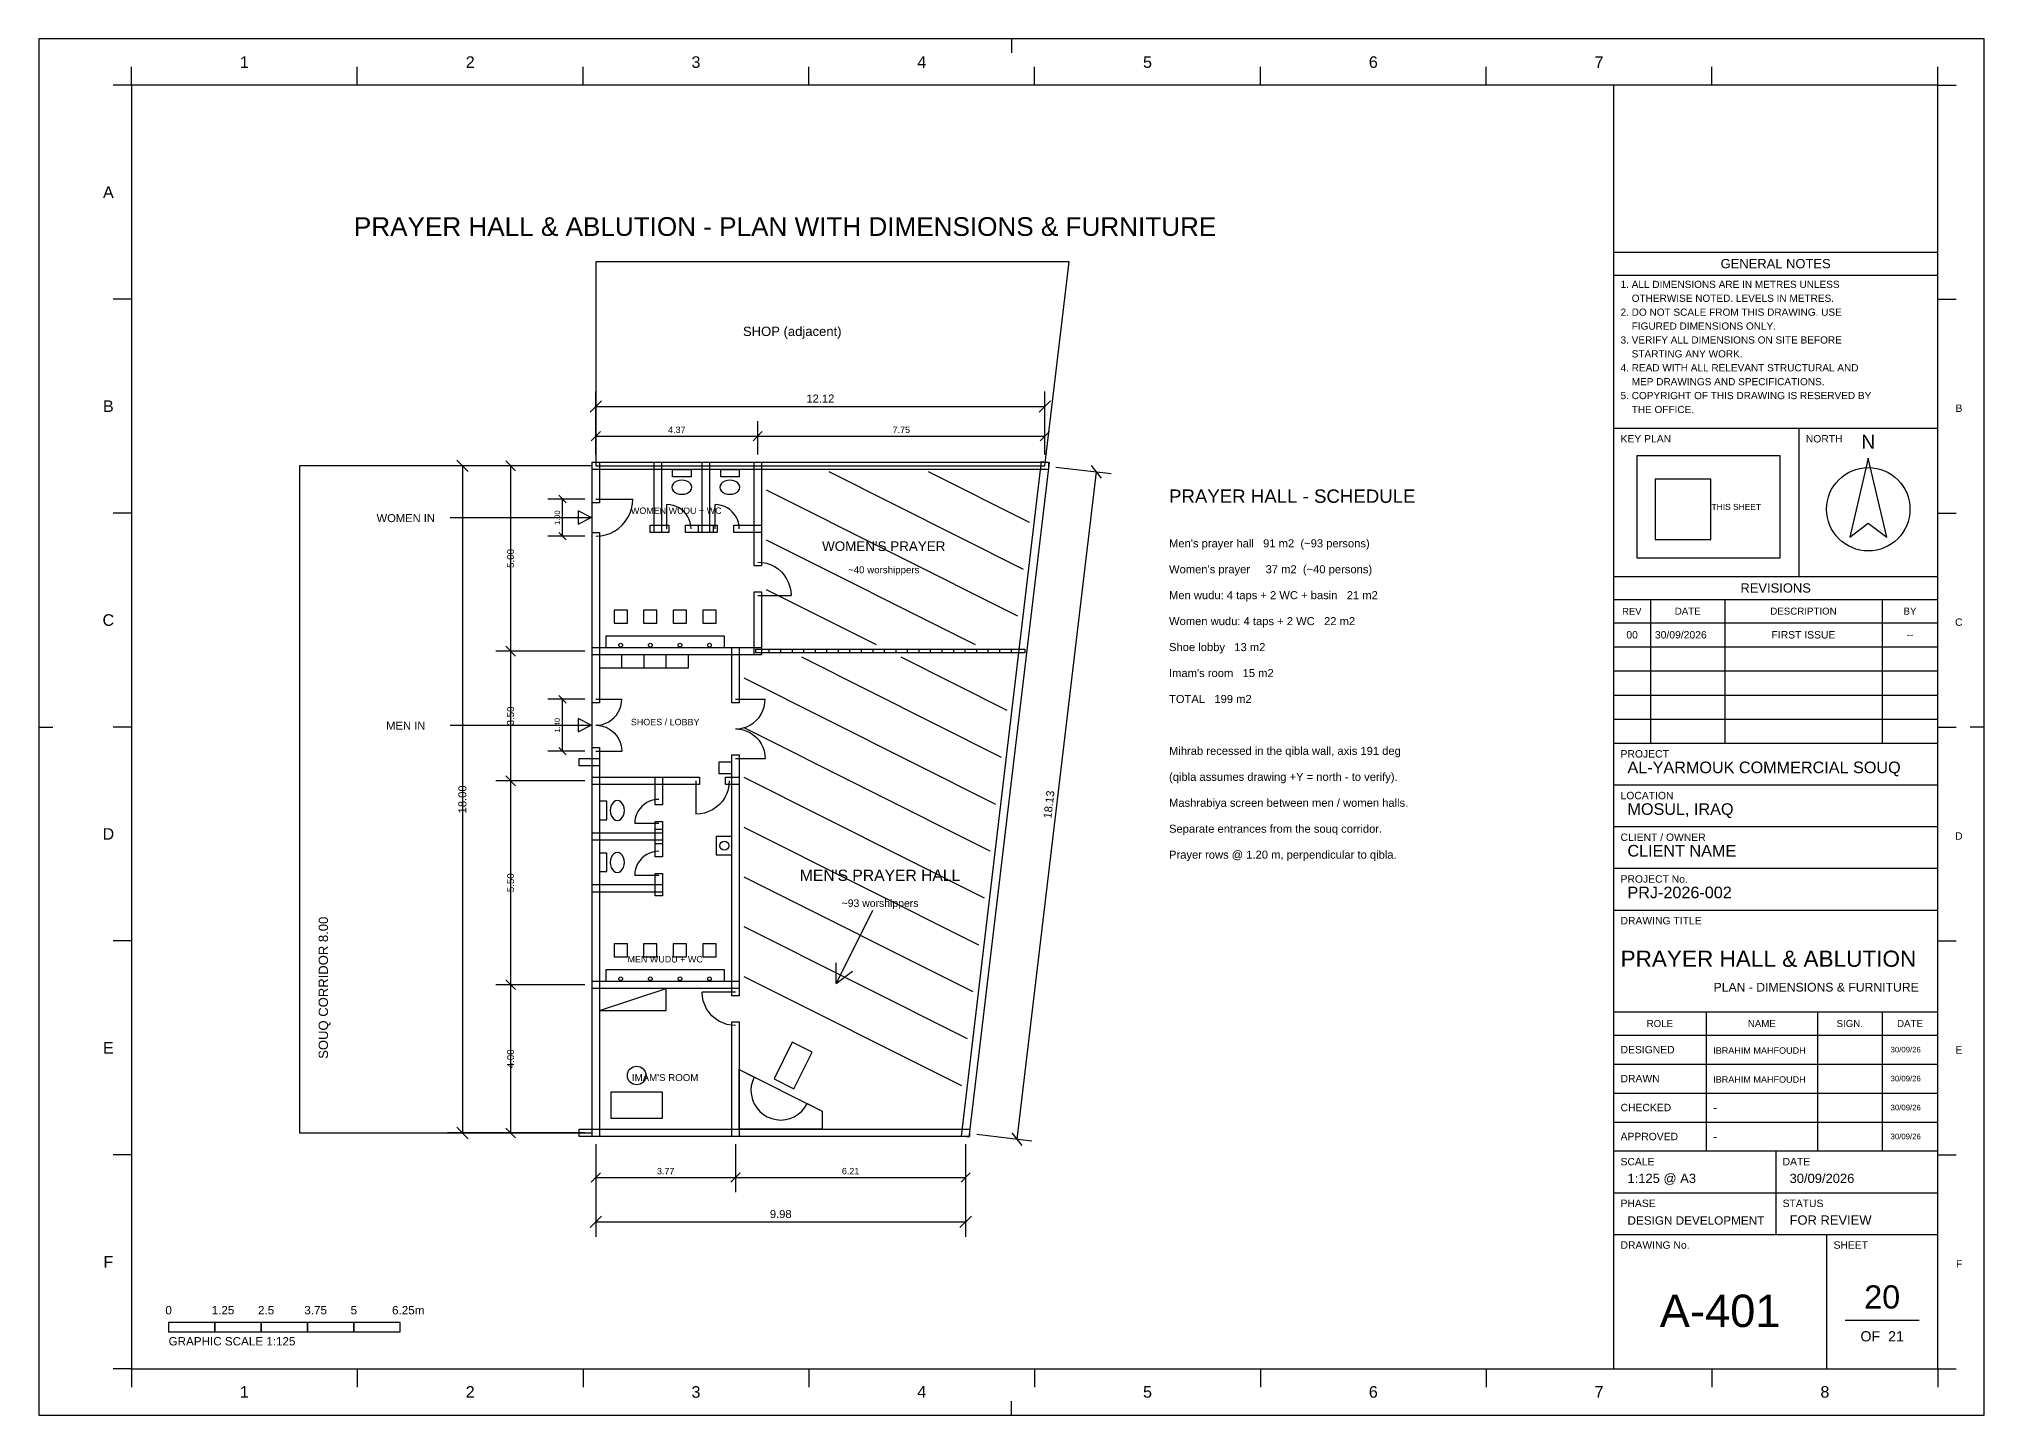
# Model space of a CAD drawing. Header units: metres. Extents: x 0 to 3661, y -5 to 371.
# Drawn here: x 3553 to 3605.5, y 0 to 37.1 of the extents above; entities that cross this region are included whole.
import ezdxf
from ezdxf.enums import TextEntityAlignment as Align

# ---------------------------------------------------------------- set-up
doc = ezdxf.new("R2010")
doc.units = ezdxf.units.M
doc.header["$MEASUREMENT"] = 0
for name, color, linetype in [('A-DOOR', 4, 'Continuous'), ('A-FIXT', 5, 'Continuous'), ('A-FURN', 32, 'Continuous'), ('A-PRAYER', 42, 'Continuous'), ('A-SCREEN', 34, 'Continuous'), ('A-TEXT', 7, 'Continuous'), ('A-WALL', 7, 'Continuous'), ('A3_FRAME', 7, 'Continuous'), ('A3_SHEET', 7, 'Continuous'), ('AREA', 5, 'Continuous'), ('CTX', 8, 'Continuous'), ('DIM', 1, 'Continuous'), ('SUB', 5, 'Continuous'), ('TB_FIELDS', 7, 'Continuous'), ('TB_HEADINGS', 7, 'Continuous'), ('TB_LABELS', 7, 'Continuous'), ('TB_LINES_THICK', 7, 'Continuous'), ('TB_LINES_THIN', 7, 'Continuous'), ('TB_SYMBOLS', 7, 'Continuous'), ('TITLE', 1, 'Continuous')]:
    doc.layers.add(name, color=color, linetype=linetype)
doc.styles.get("Standard").update_dxf_attribs({"font": 'arial.ttf'})

msp = doc.modelspace()

# ---------------------------------------------------------------- linework, layer by layer
at = {"layer": 'A-DOOR'}
for p, q in [((3568.032, 24.71), (3569.032, 24.71)), ((3569.952, 23.91), (3569.952, 24.561)), ((3571.252, 23.91), (3571.252, 24.561)), ((3572.402, 22.11), (3573.302, 22.11)), ((3568.032, 19.311), (3568.732, 19.311)), ((3571.802, 19.311), (3572.602, 19.311)), ((3568.032, 17.91), (3568.732, 17.91)), ((3571.802, 17.71), (3572.602, 17.71)), ((3570.732, 17.11), (3570.732, 16.21)), ((3569.732, 15.96), (3569.082, 15.96)), ((3569.732, 14.56), (3569.082, 14.56)), ((3571.802, 11.411), (3570.902, 11.411))]:
    msp.add_line(p, q, dxfattribs=at)
for points in [[(3568.032, 23.71), (3568.162, 23.719), (3568.291, 23.745), (3568.414, 23.787), (3568.532, 23.845), (3568.64, 23.917), (3568.739, 24.003), (3568.825, 24.102), (3568.898, 24.21), (3568.956, 24.328), (3568.998, 24.452), (3569.023, 24.58), (3569.032, 24.71)], [(3570.602, 23.91), (3570.596, 23.995), (3570.58, 24.079), (3570.552, 24.159), (3570.515, 24.235), (3570.467, 24.306), (3570.411, 24.37), (3570.347, 24.426), (3570.277, 24.473), (3570.2, 24.511), (3570.12, 24.538), (3570.037, 24.555), (3569.952, 24.561)], [(3571.902, 23.91), (3571.896, 23.995), (3571.88, 24.079), (3571.852, 24.159), (3571.815, 24.235), (3571.767, 24.306), (3571.711, 24.37), (3571.647, 24.426), (3571.577, 24.473), (3571.5, 24.511), (3571.42, 24.538), (3571.337, 24.555), (3571.252, 24.561)], [(3572.402, 23.011), (3572.519, 23.003), (3572.635, 22.98), (3572.746, 22.942), (3572.852, 22.89), (3572.95, 22.825), (3573.038, 22.747), (3573.116, 22.658), (3573.181, 22.561), (3573.233, 22.455), (3573.271, 22.343), (3573.294, 22.228), (3573.302, 22.11)], [(3568.032, 18.61), (3568.123, 18.616), (3568.213, 18.634), (3568.3, 18.664), (3568.382, 18.704), (3568.458, 18.755), (3568.527, 18.816), (3568.587, 18.884), (3568.638, 18.96), (3568.678, 19.043), (3568.708, 19.129), (3568.726, 19.219), (3568.732, 19.311)], [(3571.802, 18.511), (3571.906, 18.517), (3572.009, 18.538), (3572.108, 18.571), (3572.202, 18.618), (3572.289, 18.676), (3572.367, 18.745), (3572.436, 18.823), (3572.494, 18.91), (3572.541, 19.004), (3572.574, 19.103), (3572.595, 19.206), (3572.602, 19.311)], [(3568.032, 18.61), (3568.123, 18.605), (3568.213, 18.587), (3568.3, 18.557), (3568.382, 18.517), (3568.458, 18.466), (3568.527, 18.405), (3568.587, 18.337), (3568.638, 18.261), (3568.678, 18.178), (3568.708, 18.092), (3568.726, 18.002), (3568.732, 17.91)], [(3571.802, 18.511), (3571.906, 18.504), (3572.009, 18.483), (3572.108, 18.45), (3572.202, 18.403), (3572.289, 18.345), (3572.367, 18.276), (3572.436, 18.198), (3572.494, 18.11), (3572.541, 18.017), (3572.574, 17.918), (3572.595, 17.815), (3572.602, 17.71)], [(3571.632, 17.11), (3571.624, 16.993), (3571.601, 16.878), (3571.563, 16.766), (3571.511, 16.66), (3571.446, 16.563), (3571.368, 16.474), (3571.28, 16.396), (3571.182, 16.331), (3571.076, 16.279), (3570.965, 16.241), (3570.849, 16.218), (3570.732, 16.21)], [(3569.732, 16.61), (3569.647, 16.605), (3569.564, 16.588), (3569.483, 16.561), (3569.407, 16.523), (3569.336, 16.476), (3569.272, 16.42), (3569.216, 16.356), (3569.169, 16.285), (3569.131, 16.209), (3569.104, 16.129), (3569.087, 16.045), (3569.082, 15.96)], [(3569.732, 15.21), (3569.647, 15.205), (3569.564, 15.188), (3569.483, 15.161), (3569.407, 15.123), (3569.336, 15.076), (3569.272, 15.02), (3569.216, 14.956), (3569.169, 14.886), (3569.131, 14.809), (3569.104, 14.729), (3569.087, 14.645), (3569.082, 14.56)], [(3571.802, 10.511), (3571.684, 10.518), (3571.569, 10.541), (3571.457, 10.579), (3571.352, 10.631), (3571.254, 10.697), (3571.165, 10.774), (3571.088, 10.863), (3571.022, 10.96), (3570.97, 11.066), (3570.932, 11.178), (3570.909, 11.293), (3570.902, 11.411)]]:
    msp.add_lwpolyline(points, dxfattribs=at)
at = {"layer": 'A-FIXT'}
for points in [[(3570.352, 25.221), (3570.282, 25.214), (3570.217, 25.195), (3570.161, 25.165), (3570.118, 25.125), (3570.091, 25.08), (3570.082, 25.03), (3570.091, 24.981), (3570.118, 24.936), (3570.161, 24.896), (3570.217, 24.866), (3570.282, 24.847), (3570.352, 24.84), (3570.422, 24.847), (3570.487, 24.866), (3570.543, 24.896), (3570.586, 24.936), (3570.613, 24.981), (3570.622, 25.03), (3570.613, 25.08), (3570.586, 25.125), (3570.543, 25.165), (3570.487, 25.195), (3570.422, 25.214)], [(3570.102, 25.511), (3570.602, 25.511), (3570.602, 25.311), (3570.102, 25.311)], [(3571.652, 25.221), (3571.582, 25.214), (3571.517, 25.195), (3571.461, 25.165), (3571.418, 25.125), (3571.391, 25.08), (3571.382, 25.03), (3571.391, 24.981), (3571.418, 24.936), (3571.461, 24.896), (3571.517, 24.866), (3571.582, 24.847), (3571.652, 24.84), (3571.722, 24.847), (3571.787, 24.866), (3571.843, 24.896), (3571.885, 24.936), (3571.912, 24.981), (3571.922, 25.03), (3571.912, 25.08), (3571.885, 25.125), (3571.843, 25.165), (3571.787, 25.195), (3571.722, 25.214)], [(3571.402, 25.511), (3571.902, 25.511), (3571.902, 25.311), (3571.402, 25.311)], [(3568.522, 21.36), (3568.882, 21.36), (3568.882, 21.71), (3568.522, 21.71)], [(3569.322, 21.36), (3569.682, 21.36), (3569.682, 21.71), (3569.322, 21.71)], [(3570.122, 21.36), (3570.482, 21.36), (3570.482, 21.71), (3570.122, 21.71)], [(3570.922, 21.36), (3571.282, 21.36), (3571.282, 21.71), (3570.922, 21.71)], [(3568.302, 20.71), (3571.502, 20.71), (3571.502, 21.011), (3568.302, 21.011)], [(3568.132, 16.561), (3568.132, 16.061), (3568.332, 16.061), (3568.332, 16.561)], [(3568.802, 16.311), (3568.795, 16.38), (3568.776, 16.445), (3568.746, 16.501), (3568.707, 16.544), (3568.661, 16.571), (3568.612, 16.581), (3568.562, 16.571), (3568.517, 16.544), (3568.477, 16.501), (3568.447, 16.445), (3568.428, 16.38), (3568.422, 16.311), (3568.428, 16.241), (3568.447, 16.175), (3568.477, 16.12), (3568.517, 16.077), (3568.562, 16.05), (3568.612, 16.041), (3568.661, 16.05), (3568.707, 16.077), (3568.746, 16.12), (3568.776, 16.175), (3568.795, 16.241)], [(3571.282, 15.111), (3571.702, 15.111), (3571.702, 15.611), (3571.282, 15.611)], [(3568.132, 15.161), (3568.132, 14.661), (3568.332, 14.661), (3568.332, 15.161)], [(3568.802, 14.911), (3568.795, 14.98), (3568.776, 15.046), (3568.746, 15.101), (3568.707, 15.144), (3568.661, 15.171), (3568.612, 15.181), (3568.562, 15.171), (3568.517, 15.144), (3568.477, 15.101), (3568.447, 15.046), (3568.428, 14.98), (3568.422, 14.911), (3568.428, 14.841), (3568.447, 14.775), (3568.477, 14.72), (3568.517, 14.677), (3568.562, 14.65), (3568.612, 14.64), (3568.661, 14.65), (3568.707, 14.677), (3568.746, 14.72), (3568.776, 14.775), (3568.795, 14.841)], [(3568.522, 12.361), (3568.882, 12.361), (3568.882, 12.71), (3568.522, 12.71)], [(3569.322, 12.361), (3569.682, 12.361), (3569.682, 12.71), (3569.322, 12.71)], [(3570.122, 12.361), (3570.482, 12.361), (3570.482, 12.71), (3570.122, 12.71)], [(3570.922, 12.361), (3571.282, 12.361), (3571.282, 12.71), (3570.922, 12.71)], [(3568.302, 11.71), (3571.502, 11.71), (3571.502, 12.011), (3568.302, 12.011)]]:
    msp.add_lwpolyline(points, close=True, dxfattribs=at)
for centre, radius in [((3568.702, 20.77), 0.05), ((3569.502, 20.77), 0.05), ((3570.302, 20.77), 0.05), ((3571.102, 20.77), 0.05), ((3571.502, 15.361), 0.12), ((3568.702, 11.771), 0.05), ((3569.502, 11.771), 0.05), ((3570.302, 11.771), 0.05), ((3571.102, 11.771), 0.05)]:
    msp.add_circle(centre, radius, dxfattribs=at)
at = {"layer": 'A-FURN'}
for p, q in [((3568.732, 20.16), (3568.732, 20.511)), ((3569.332, 20.16), (3569.332, 20.511)), ((3569.932, 20.16), (3569.932, 20.511)), ((3568.132, 10.911), (3569.932, 11.511))]:
    msp.add_line(p, q, dxfattribs=at)
for points in [[(3568.132, 20.16), (3570.532, 20.16), (3570.532, 20.511), (3568.132, 20.511)], [(3571.352, 17.311), (3571.702, 17.311), (3571.702, 17.61), (3571.352, 17.61)], [(3568.132, 10.911), (3569.932, 10.911), (3569.932, 11.511), (3568.132, 11.511)], [(3568.432, 8.011), (3569.832, 8.011), (3569.832, 8.71), (3568.432, 8.71)]]:
    msp.add_lwpolyline(points, close=True, dxfattribs=at)
msp.add_circle((3569.132, 9.161), 0.25, dxfattribs=at)
at = {"layer": 'A-PRAYER'}
for p, q in [((3579.575, 22.812), (3574.329, 25.443)), ((3579.732, 24.076), (3577.006, 25.443)), ((3579.419, 21.549), (3572.636, 24.95)), ((3578.279, 20.778), (3572.636, 23.607)), ((3575.602, 20.778), (3572.636, 22.265)), ((3578.979, 17.742), (3573.591, 20.443)), ((3579.133, 19.007), (3576.269, 20.443)), ((3578.826, 16.476), (3572.036, 19.881)), ((3578.673, 15.211), (3572.036, 18.538)), ((3578.519, 13.945), (3572.036, 17.196)), ((3578.366, 12.68), (3572.036, 15.854)), ((3578.212, 11.414), (3572.036, 14.511)), ((3578.059, 10.149), (3572.036, 13.169)), ((3575.502, 13.611), (3574.516, 11.644)), ((3574.516, 11.644), (3574.516, 12.203)), ((3577.906, 8.883), (3572.036, 11.826)), ((3574.516, 11.644), (3574.963, 11.979)), ((3571.902, 9.321), (3574.137, 8.2))]:
    msp.add_line(p, q, dxfattribs=at)
msp.add_lwpolyline([(3573.87, 9.788), (3573.334, 10.057), (3572.841, 9.074), (3573.377, 8.805)], close=True, dxfattribs=at)
msp.add_lwpolyline([(3572.304, 9.119), (3572.257, 9.003), (3572.228, 8.88), (3572.219, 8.755), (3572.23, 8.63), (3572.26, 8.508), (3572.309, 8.393), (3572.375, 8.286), (3572.457, 8.191), (3572.553, 8.11), (3572.66, 8.045), (3572.777, 7.998), (3572.899, 7.97), (3573.024, 7.96), (3573.149, 7.971), (3573.271, 8.001), (3573.387, 8.05), (3573.494, 8.116), (3573.588, 8.198), (3573.669, 8.294), (3573.734, 8.402)], dxfattribs=at)
at = {"layer": 'A-SCREEN'}
for p, q in [((3572.713, 20.561), (3572.713, 20.66)), ((3573.024, 20.561), (3573.024, 20.66)), ((3573.335, 20.561), (3573.335, 20.66)), ((3573.646, 20.561), (3573.646, 20.66)), ((3573.957, 20.561), (3573.957, 20.66)), ((3574.268, 20.561), (3574.268, 20.66)), ((3574.579, 20.561), (3574.579, 20.66)), ((3574.891, 20.561), (3574.891, 20.66)), ((3575.202, 20.561), (3575.202, 20.66)), ((3575.513, 20.561), (3575.513, 20.66)), ((3575.824, 20.561), (3575.824, 20.66)), ((3576.135, 20.561), (3576.135, 20.66)), ((3576.446, 20.561), (3576.446, 20.66)), ((3576.757, 20.561), (3576.757, 20.66)), ((3577.068, 20.561), (3577.068, 20.66)), ((3577.38, 20.561), (3577.38, 20.66)), ((3577.691, 20.561), (3577.691, 20.66)), ((3578.002, 20.561), (3578.002, 20.66)), ((3578.313, 20.561), (3578.313, 20.66)), ((3578.624, 20.561), (3578.624, 20.66)), ((3578.935, 20.561), (3578.935, 20.66)), ((3579.246, 20.561), (3579.246, 20.66))]:
    msp.add_line(p, q, dxfattribs=at)
msp.add_lwpolyline([(3572.352, 20.66), (3579.607, 20.66), (3579.607, 20.561), (3572.352, 20.561)], close=True, dxfattribs=at)
at = {"layer": 'A-WALL'}
for points in [[(3567.932, 25.71), (3580.248, 25.71), (3580.248, 25.511), (3567.932, 25.511)], [(3567.932, 25.71), (3580.252, 25.71), (3580.252, 25.511), (3567.932, 25.511)], [(3567.932, 24.61), (3567.932, 25.71), (3568.132, 25.71), (3568.132, 24.61)], [(3569.802, 25.71), (3569.802, 23.811), (3569.602, 23.811), (3569.602, 25.71)], [(3571.102, 25.71), (3571.102, 23.811), (3570.902, 23.811), (3570.902, 25.71)], [(3572.302, 22.91), (3572.302, 25.71), (3572.502, 25.71), (3572.502, 22.91)], [(3577.901, 7.523), (3580.064, 25.722), (3580.263, 25.698), (3578.099, 7.499)], [(3567.932, 19.21), (3567.932, 23.811), (3568.132, 23.811), (3568.132, 19.21)], [(3569.502, 24.011), (3570.002, 24.011), (3570.002, 23.811), (3569.502, 23.811)], [(3570.452, 24.011), (3571.202, 24.011), (3571.202, 23.811), (3570.452, 23.811)], [(3570.802, 24.011), (3571.302, 24.011), (3571.302, 23.811), (3570.802, 23.811)], [(3571.752, 24.011), (3572.502, 24.011), (3572.502, 23.811), (3571.752, 23.811)], [(3572.302, 20.511), (3572.302, 22.21), (3572.502, 22.21), (3572.502, 20.511)], [(3567.932, 20.71), (3572.502, 20.71), (3572.502, 20.511), (3567.932, 20.511)], [(3571.702, 19.21), (3571.702, 20.71), (3571.902, 20.71), (3571.902, 19.21)], [(3571.702, 20.71), (3572.502, 20.71), (3572.502, 20.511), (3571.702, 20.511)], [(3567.932, 7.511), (3567.932, 18.011), (3568.132, 18.011), (3568.132, 7.511)], [(3567.582, 17.71), (3568.132, 17.71), (3568.132, 17.511), (3567.582, 17.511)], [(3567.932, 7.511), (3567.932, 17.71), (3568.132, 17.71), (3568.132, 7.511)], [(3571.702, 11.511), (3571.702, 17.811), (3571.902, 17.811), (3571.902, 11.511)], [(3567.932, 17.21), (3570.832, 17.21), (3570.832, 17.011), (3567.932, 17.011)], [(3569.632, 16.46), (3569.632, 17.21), (3569.832, 17.21), (3569.832, 16.46)], [(3571.532, 17.21), (3571.902, 17.21), (3571.902, 17.011), (3571.532, 17.011)], [(3569.632, 15.411), (3569.632, 16.011), (3569.832, 16.011), (3569.832, 15.411)], [(3569.632, 15.06), (3569.632, 15.81), (3569.832, 15.81), (3569.832, 15.06)], [(3567.932, 15.71), (3569.832, 15.71), (3569.832, 15.511), (3567.932, 15.511)], [(3567.932, 14.31), (3569.832, 14.31), (3569.832, 14.111), (3567.932, 14.111)], [(3569.632, 14.011), (3569.632, 14.611), (3569.832, 14.611), (3569.832, 14.011)], [(3567.932, 11.71), (3571.902, 11.71), (3571.902, 11.511), (3567.932, 11.511)], [(3571.702, 11.31), (3571.702, 11.71), (3571.902, 11.71), (3571.902, 11.31)], [(3571.702, 7.511), (3571.702, 10.611), (3571.902, 10.611), (3571.902, 7.511)], [(3574.137, 7.71), (3571.902, 7.71), (3571.902, 9.321), (3572.304, 9.119), (3572.257, 9.003), (3572.228, 8.88), (3572.219, 8.755), (3572.23, 8.63), (3572.26, 8.508), (3572.309, 8.393), (3572.375, 8.286), (3572.457, 8.191), (3572.553, 8.11), (3572.66, 8.045), (3572.777, 7.998), (3572.899, 7.97), (3573.024, 7.96), (3573.149, 7.971), (3573.271, 8.001), (3573.387, 8.05), (3573.494, 8.116), (3573.588, 8.198), (3573.669, 8.294), (3573.734, 8.402), (3574.137, 8.2)], [(3567.582, 7.71), (3568.132, 7.71), (3568.132, 7.511), (3567.582, 7.511)], [(3567.932, 7.71), (3578.112, 7.71), (3578.112, 7.511), (3567.932, 7.511)]]:
    msp.add_lwpolyline(points, close=True, dxfattribs=at)
at = {"layer": 'A3_FRAME'}
for p, q in [((3579.25, 37.125), (3579.25, 36.75)), ((3553, 18.562), (3553.375, 18.562)), ((3605.5, 18.562), (3605.125, 18.562)), ((3579.25, 0), (3579.25, 0.375))]:
    msp.add_line(p, q, dxfattribs=at)
for points in [[(3555.5, 1.25), (3604.25, 1.25), (3604.25, 35.875), (3555.5, 35.875)], [(3595.5, 1.25), (3604.25, 1.25), (3604.25, 35.875), (3595.5, 35.875)]]:
    msp.add_lwpolyline(points, close=True, dxfattribs=at)
at = {"layer": 'A3_SHEET'}
msp.add_lwpolyline([(3553, 0), (3605.5, 0), (3605.5, 37.125), (3553, 37.125)], close=True, dxfattribs=at)
at = {"layer": 'CTX'}
for points in [[(3568.032, 25.61), (3580.152, 25.61), (3580.802, 31.11), (3568.032, 31.11)], [(3560.032, 7.611), (3567.932, 7.611), (3567.932, 25.61), (3560.032, 25.61)]]:
    msp.add_lwpolyline(points, close=True, dxfattribs=at)
at = {"layer": 'DIM'}
for p, q in [((3567.877, 27.056), (3568.186, 27.365)), ((3568.032, 25.91), (3568.032, 27.61)), ((3579.997, 27.056), (3580.306, 27.365)), ((3580.152, 25.91), (3580.152, 27.61)), ((3568.032, 27.21), (3580.152, 27.21)), ((3568.032, 25.91), (3568.032, 26.811)), ((3572.402, 25.91), (3572.402, 26.811)), ((3572.402, 25.91), (3572.402, 26.811)), ((3580.152, 25.91), (3580.152, 26.811)), ((3567.908, 26.287), (3568.155, 26.534)), ((3568.032, 26.41), (3572.402, 26.41)), ((3572.278, 26.287), (3572.525, 26.534)), ((3572.278, 26.287), (3572.525, 26.534)), ((3572.402, 26.41), (3580.152, 26.41)), ((3580.028, 26.287), (3580.275, 26.534)), ((3564.277, 25.765), (3564.586, 25.456)), ((3565.598, 25.744), (3565.865, 25.477)), ((3567.732, 25.61), (3564.032, 25.61)), ((3564.432, 25.61), (3564.432, 7.611)), ((3567.732, 25.61), (3565.332, 25.61)), ((3565.732, 25.61), (3565.732, 20.61)), ((3579.402, 7.445), (3581.542, 25.445)), ((3580.45, 25.575), (3581.939, 25.398)), ((3581.677, 25.274), (3581.407, 25.617)), ((3567.732, 24.71), (3566.732, 24.71)), ((3567.235, 24.608), (3567.029, 24.813)), ((3567.132, 23.71), (3567.132, 24.71)), ((3567.732, 23.71), (3566.732, 23.71)), ((3567.235, 23.608), (3567.029, 23.813)), ((3567.732, 20.61), (3565.332, 20.61)), ((3567.732, 20.61), (3565.332, 20.61)), ((3565.598, 20.744), (3565.865, 20.477)), ((3565.598, 20.744), (3565.865, 20.477)), ((3565.732, 20.61), (3565.732, 17.11)), ((3567.732, 19.311), (3566.732, 19.311)), ((3567.235, 19.208), (3567.029, 19.413)), ((3567.132, 17.91), (3567.132, 19.311)), ((3567.732, 17.91), (3566.732, 17.91)), ((3567.235, 17.808), (3567.029, 18.013)), ((3567.732, 17.11), (3565.332, 17.11)), ((3567.732, 17.11), (3565.332, 17.11)), ((3565.598, 17.244), (3565.865, 16.977)), ((3565.598, 17.244), (3565.865, 16.977)), ((3565.732, 17.11), (3565.732, 11.611)), ((3567.732, 11.611), (3565.332, 11.611)), ((3567.732, 11.611), (3565.332, 11.611)), ((3565.598, 11.744), (3565.865, 11.477)), ((3565.598, 11.744), (3565.865, 11.477)), ((3565.732, 11.611), (3565.732, 7.611)), ((3567.732, 7.611), (3564.032, 7.611)), ((3564.277, 7.765), (3564.586, 7.456)), ((3567.732, 7.611), (3565.332, 7.611)), ((3565.598, 7.744), (3565.865, 7.477)), ((3578.31, 7.575), (3579.799, 7.398)), ((3579.537, 7.274), (3579.267, 7.617)), ((3568.032, 7.311), (3568.032, 4.811)), ((3568.032, 7.311), (3568.032, 6.011)), ((3571.802, 7.311), (3571.802, 6.011)), ((3571.802, 7.311), (3571.802, 6.011)), ((3578.012, 7.311), (3578.012, 4.811)), ((3578.012, 7.311), (3578.012, 6.011)), ((3567.908, 6.287), (3568.155, 6.534)), ((3568.032, 6.41), (3571.802, 6.41)), ((3571.678, 6.287), (3571.925, 6.534)), ((3571.678, 6.287), (3571.925, 6.534)), ((3571.802, 6.41), (3578.012, 6.41)), ((3577.888, 6.287), (3578.135, 6.534)), ((3567.877, 5.056), (3568.186, 5.365)), ((3577.857, 5.056), (3578.166, 5.365)), ((3568.032, 5.21), (3578.012, 5.21))]:
    msp.add_line(p, q, dxfattribs=at)
at = {"layer": 'SUB'}
for p, q in [((3564.102, 24.21), (3567.902, 24.21)), ((3564.102, 18.61), (3567.902, 18.61))]:
    msp.add_line(p, q, dxfattribs=at)
for points in [[(3567.902, 24.21), (3567.552, 24.39), (3567.552, 24.03)], [(3567.902, 18.61), (3567.552, 18.791), (3567.552, 18.43)]]:
    msp.add_lwpolyline(points, close=True, dxfattribs=at)
at = {"layer": 'TB_LINES_THICK'}
for p, q in [((3595.5, 31.375), (3604.25, 31.375)), ((3595.5, 26.625), (3604.25, 26.625)), ((3595.5, 22.625), (3604.25, 22.625)), ((3595.5, 18.125), (3604.25, 18.125)), ((3595.5, 13.625), (3604.25, 13.625)), ((3595.5, 10.875), (3604.25, 10.875)), ((3595.5, 7.125), (3604.25, 7.125)), ((3595.5, 4.875), (3604.25, 4.875))]:
    msp.add_line(p, q, dxfattribs=at)
at = {"layer": 'TB_LINES_THIN'}
for p, q in [((3555.5, 35.875), (3555.5, 36.375)), ((3561.594, 35.875), (3561.594, 36.375)), ((3567.688, 35.875), (3567.688, 36.375)), ((3573.781, 35.875), (3573.781, 36.375)), ((3579.875, 35.875), (3579.875, 36.375)), ((3585.969, 35.875), (3585.969, 36.375)), ((3592.062, 35.875), (3592.062, 36.375)), ((3598.156, 35.875), (3598.156, 36.375)), ((3604.25, 35.875), (3604.25, 36.375)), ((3555.5, 35.875), (3555, 35.875)), ((3604.25, 35.875), (3604.75, 35.875)), ((3595.5, 30.75), (3604.25, 30.75)), ((3555.5, 30.104), (3555, 30.104)), ((3604.25, 30.104), (3604.75, 30.104)), ((3600.5, 26.625), (3600.5, 22.625)), ((3555.5, 24.333), (3555, 24.333)), ((3604.25, 24.333), (3604.75, 24.333)), ((3595.5, 22), (3604.25, 22)), ((3596.5, 22), (3596.5, 18.125)), ((3598.5, 22), (3598.5, 18.125)), ((3602.75, 22), (3602.75, 18.125)), ((3595.5, 21.375), (3604.25, 21.375)), ((3595.5, 20.725), (3604.25, 20.725)), ((3595.5, 20.075), (3604.25, 20.075)), ((3595.5, 19.425), (3604.25, 19.425)), ((3555.5, 18.562), (3555, 18.562)), ((3595.5, 18.775), (3604.25, 18.775)), ((3604.25, 18.562), (3604.75, 18.562)), ((3595.5, 17), (3604.25, 17)), ((3595.5, 15.875), (3604.25, 15.875)), ((3595.5, 14.75), (3604.25, 14.75)), ((3555.5, 12.792), (3555, 12.792)), ((3604.25, 12.792), (3604.75, 12.792)), ((3598, 10.875), (3598, 7.125)), ((3601, 10.875), (3601, 7.125)), ((3602.75, 10.875), (3602.75, 7.125)), ((3595.5, 10.25), (3604.25, 10.25)), ((3595.5, 9.469), (3604.25, 9.469)), ((3595.5, 8.688), (3604.25, 8.688)), ((3595.5, 7.906), (3604.25, 7.906)), ((3555.5, 7.021), (3555, 7.021)), ((3599.875, 7.125), (3599.875, 4.875)), ((3604.25, 7.021), (3604.75, 7.021)), ((3595.5, 6), (3604.25, 6)), ((3601.25, 4.875), (3601.25, 1.25)), ((3601.75, 2.562), (3603.75, 2.562)), ((3555.5, 1.25), (3555, 1.25)), ((3555.5, 1.25), (3555.5, 0.75)), ((3561.594, 1.25), (3561.594, 0.75)), ((3567.688, 1.25), (3567.688, 0.75)), ((3573.781, 1.25), (3573.781, 0.75)), ((3579.875, 1.25), (3579.875, 0.75)), ((3585.969, 1.25), (3585.969, 0.75)), ((3592.062, 1.25), (3592.062, 0.75)), ((3598.156, 1.25), (3598.156, 0.75)), ((3604.25, 1.25), (3604.25, 0.75)), ((3604.25, 1.25), (3604.75, 1.25))]:
    msp.add_line(p, q, dxfattribs=at)
for points in [[(3596.125, 23.125), (3600, 23.125), (3600, 25.875), (3596.125, 25.875)], [(3596.625, 23.625), (3598.125, 23.625), (3598.125, 25.25), (3596.625, 25.25)]]:
    msp.add_lwpolyline(points, close=True, dxfattribs=at)
at = {"layer": 'TB_SYMBOLS'}
for points in [[(3602.375, 25.812), (3601.875, 23.688), (3602.375, 24.062), (3602.875, 23.688)], [(3556.5, 2.25), (3557.75, 2.25), (3557.75, 2.5), (3556.5, 2.5)], [(3557.75, 2.25), (3559, 2.25), (3559, 2.5), (3557.75, 2.5)], [(3559, 2.25), (3560.25, 2.25), (3560.25, 2.5), (3559, 2.5)], [(3560.25, 2.25), (3561.5, 2.25), (3561.5, 2.5), (3560.25, 2.5)], [(3561.5, 2.25), (3562.75, 2.25), (3562.75, 2.5), (3561.5, 2.5)]]:
    msp.add_lwpolyline(points, close=True, dxfattribs=at)
msp.add_circle((3602.375, 24.438), 1.125, dxfattribs=at)

# ---------------------------------------------------------------- texts
at = {"layer": 'A-TEXT'}
for s, p in [("Men's prayer hall   91 m2  (~93 persons)", (3583.502, 23.41)), ("Women's prayer     37 m2  (~40 persons)", (3583.502, 22.71)), ('Men wudu: 4 taps + 2 WC + basin   21 m2', (3583.502, 22.011)), ('Women wudu: 4 taps + 2 WC   22 m2', (3583.502, 21.311)), ('Shoe lobby   13 m2', (3583.502, 20.61)), ("Imam's room   15 m2", (3583.502, 19.91)), ('TOTAL   199 m2', (3583.502, 19.21)), ('Mihrab recessed in the qibla wall, axis 191 deg', (3583.502, 17.811)), ('(qibla assumes drawing +Y = north - to verify).', (3583.502, 17.11)), ('Mashrabiya screen between men / women halls.', (3583.502, 16.41)), ('Separate entrances from the souq corridor.', (3583.502, 15.71)), ('Prayer rows @ 1.20 m, perpendicular to qibla.', (3583.502, 15.011))]:
    msp.add_text(s, height=0.216, dxfattribs=at).set_placement(p)
at = {"layer": 'AREA'}
for s, height, p in [('WOMEN WUDU + WC', 0.1728, (3570.202, 24.311)), ("WOMEN'S PRAYER", 0.2592, (3575.802, 23.311)), ('~40 worshippers', 0.1872, (3575.802, 22.71)), ('SHOES / LOBBY', 0.1728, (3569.902, 18.61)), ("MEN'S PRAYER HALL", 0.3024, (3575.702, 14.411)), ('~93 worshippers', 0.2016, (3575.702, 13.71)), ('MEN WUDU + WC', 0.1728, (3569.902, 12.21)), ("IMAM'S ROOM", 0.1872, (3569.902, 9.011))]:
    msp.add_text(s, height=height, dxfattribs=at).set_placement(p, align=Align.CENTER)
at = {"layer": 'CTX'}
msp.add_text('SHOP (adjacent)', height=0.252, dxfattribs=at).set_placement((3572.002, 29.11))
msp.add_text('SOUQ CORRIDOR 8.00', height=0.252, rotation=90, dxfattribs=at).set_placement((3560.802, 9.611))
at = {"layer": 'DIM'}
for s, height, p in [('12.12', 0.216, (3574.092, 27.316)), ('4.37', 0.1728, (3570.217, 26.494)), ('7.75', 0.1728, (3576.277, 26.494)), ('3.77', 0.1728, (3569.917, 6.495)), ('6.21', 0.1728, (3574.907, 6.495)), ('9.98', 0.216, (3573.022, 5.316))]:
    msp.add_text(s, height=height, dxfattribs=at).set_placement(p, align=Align.CENTER)
for s, height, rotation, p in [('1.00', 0.144, 90, (3567.062, 24.21)), ('5.00', 0.1872, 90, (3565.823, 23.11)), ('3.50', 0.1872, 90, (3565.823, 18.86)), ('1.40', 0.144, 90, (3567.062, 18.61)), ('18.00', 0.216, 90, (3564.537, 16.61)), ('18.13', 0.216, 83.22, (3580.368, 16.458)), ('5.50', 0.1872, 90, (3565.823, 14.361)), ('4.00', 0.1872, 90, (3565.823, 9.611))]:
    msp.add_text(s, height=height, rotation=rotation, dxfattribs=at).set_placement(p, align=Align.CENTER)
at = {"layer": 'SUB'}
for s, p in [('WOMEN IN', (3562.902, 24.09)), ('MEN IN', (3562.902, 18.491))]:
    msp.add_text(s, height=0.216, dxfattribs=at).set_placement(p, align=Align.CENTER)
at = {"layer": 'TB_FIELDS'}
for s, height, p in [('1. ALL DIMENSIONS ARE IN METRES UNLESS', 0.1938, (3595.688, 30.407)), ('    OTHERWISE NOTED. LEVELS IN METRES.', 0.1938, (3595.688, 30.032)), ('2. DO NOT SCALE FROM THIS DRAWING. USE', 0.1938, (3595.688, 29.657)), ('    FIGURED DIMENSIONS ONLY.', 0.1938, (3595.688, 29.282)), ('3. VERIFY ALL DIMENSIONS ON SITE BEFORE', 0.1938, (3595.688, 28.907)), ('4. READ WITH ALL RELEVANT STRUCTURAL AND', 0.1938, (3595.688, 28.157)), ('    STARTING ANY WORK.', 0.1938, (3595.688, 28.532)), ('    MEP DRAWINGS AND SPECIFICATIONS.', 0.1938, (3595.688, 27.782)), ('5. COPYRIGHT OF THIS DRAWING IS RESERVED BY', 0.1938, (3595.688, 27.407)), ('    THE OFFICE.', 0.1938, (3595.688, 27.032)), ('00', 0.2, (3595.845, 20.95)), ('30/09/2026', 0.2, (3596.615, 20.95)), ('FIRST ISSUE', 0.2, (3599.763, 20.95)), ('--', 0.2, (3603.407, 20.95)), ('AL-YARMOUK COMMERCIAL SOUQ', 0.3125, (3595.875, 17.317)), ('MOSUL, IRAQ', 0.3125, (3595.875, 16.192)), ('CLIENT NAME', 0.3125, (3595.875, 15.068)), ('PRJ-2026-002', 0.3125, (3595.875, 13.943)), ('PLAN - DIMENSIONS & FURNITURE', 0.2355, (3598.199, 11.425)), ('IBRAHIM MAHFOUDH', 0.1749, (3598.188, 9.747)), ('30/09/26', 0.15, (3602.976, 9.784)), ('IBRAHIM MAHFOUDH', 0.1749, (3598.188, 8.966)), ('30/09/26', 0.15, (3602.976, 9.003)), ('-', 0.225, (3598.188, 8.184)), ('30/09/26', 0.15, (3602.976, 8.222)), ('-', 0.225, (3598.188, 7.403)), ('30/09/26', 0.15, (3602.976, 7.441)), ('1:125 @ A3', 0.25, (3595.875, 6.261)), ('30/09/2026', 0.25, (3600.25, 6.261)), ('DESIGN DEVELOPMENT', 0.2266, (3595.875, 5.136)), ('FOR REVIEW', 0.25, (3600.25, 5.136)), ('OF  21', 0.275, (3602.163, 1.988))]:
    msp.add_text(s, height=height, dxfattribs=at).set_placement(p)
at = {"layer": 'TB_HEADINGS'}
for s, height, p in [('GENERAL NOTES', 0.25, (3598.39, 30.938)), ('REVISIONS', 0.25, (3598.924, 22.188)), ('PRAYER HALL & ABLUTION', 0.4357, (3595.688, 12.094)), ('A-401', 0.875, (3596.745, 2.375)), ('20', 0.625, (3602.264, 2.875))]:
    msp.add_text(s, height=height, dxfattribs=at).set_placement(p)
at = {"layer": 'TB_LABELS'}
for s, height, p in [('1', 0.312, (3558.425, 36.344)), ('2', 0.312, (3564.519, 36.344)), ('3', 0.312, (3570.613, 36.344)), ('4', 0.312, (3576.707, 36.344)), ('5', 0.312, (3582.8, 36.344)), ('6', 0.312, (3588.894, 36.344)), ('7', 0.312, (3594.988, 36.344)), ('A', 0.312, (3554.729, 32.833)), ('B', 0.312, (3554.729, 27.062)), ('B', 0.2, (3604.729, 27.062)), ('KEY PLAN', 0.2, (3595.688, 26.238)), ('NORTH', 0.2, (3600.688, 26.238)), ('THIS SHEET', 0.1625, (3598.144, 24.419)), ('C', 0.312, (3554.717, 21.292)), ('REV', 0.1822, (3595.731, 21.594)), ('DATE', 0.1875, (3597.151, 21.594)), ('DESCRIPTION', 0.1875, (3599.73, 21.594)), ('BY', 0.1875, (3603.325, 21.594)), ('C', 0.2, (3604.717, 21.292)), ('PROJECT', 0.2, (3595.688, 17.738)), ('LOCATION', 0.2, (3595.688, 16.613)), ('D', 0.312, (3554.717, 15.521)), ('CLIENT / OWNER', 0.2, (3595.688, 15.488)), ('D', 0.2, (3604.717, 15.521)), ('PROJECT No.', 0.2, (3595.688, 14.363)), ('DRAWING TITLE', 0.2, (3595.688, 13.238)), ('ROLE', 0.1875, (3596.393, 10.469)), ('NAME', 0.1875, (3599.122, 10.469)), ('SIGN.', 0.1875, (3601.518, 10.469)), ('DATE', 0.1875, (3603.151, 10.469)), ('E', 0.312, (3554.729, 9.75)), ('DESIGNED', 0.2, (3595.688, 9.759)), ('E', 0.2, (3604.729, 9.75)), ('DRAWN', 0.2, (3595.688, 8.978)), ('CHECKED', 0.2, (3595.688, 8.197)), ('APPROVED', 0.2, (3595.688, 7.416)), ('SCALE', 0.2, (3595.688, 6.737)), ('DATE', 0.2, (3600.062, 6.737)), ('PHASE', 0.2, (3595.688, 5.612)), ('STATUS', 0.2, (3600.062, 5.612)), ('F', 0.312, (3554.742, 3.979)), ('DRAWING No.', 0.2, (3595.688, 4.487)), ('SHEET', 0.2, (3601.438, 4.487)), ('F', 0.2, (3604.742, 3.979)), ('0', 0.225, (3556.413, 2.717)), ('1.25', 0.225, (3557.663, 2.717)), ('2.5', 0.225, (3558.913, 2.717)), ('3.75', 0.225, (3560.163, 2.717)), ('5', 0.225, (3561.413, 2.717)), ('6.25m', 0.225, (3562.532, 2.717)), ('GRAPHIC SCALE 1:125', 0.225, (3556.5, 1.879)), ('1', 0.312, (3558.425, 0.469)), ('2', 0.312, (3564.519, 0.469)), ('3', 0.312, (3570.613, 0.469)), ('4', 0.312, (3576.707, 0.469)), ('5', 0.312, (3582.8, 0.469)), ('6', 0.312, (3588.894, 0.469)), ('7', 0.312, (3594.988, 0.469)), ('8', 0.312, (3601.082, 0.469))]:
    msp.add_text(s, height=height, dxfattribs=at).set_placement(p)
at = {"layer": 'TB_SYMBOLS'}
msp.add_text('N', height=0.375, dxfattribs=at).set_placement((3602.186, 26.073))
at = {"layer": 'TITLE'}
for s, height, p in [('PRAYER HALL & ABLUTION - PLAN WITH DIMENSIONS & FURNITURE', 0.504, (3561.502, 31.811)), ('PRAYER HALL - SCHEDULE', 0.36, (3583.502, 24.61))]:
    msp.add_text(s, height=height, dxfattribs=at).set_placement(p)

doc.saveas('drawing.dxf')
